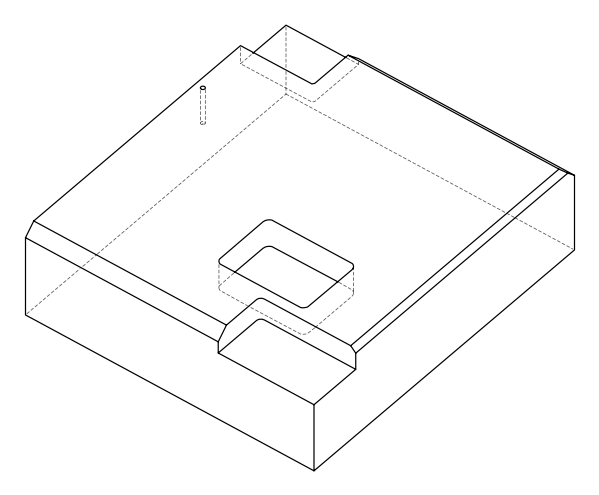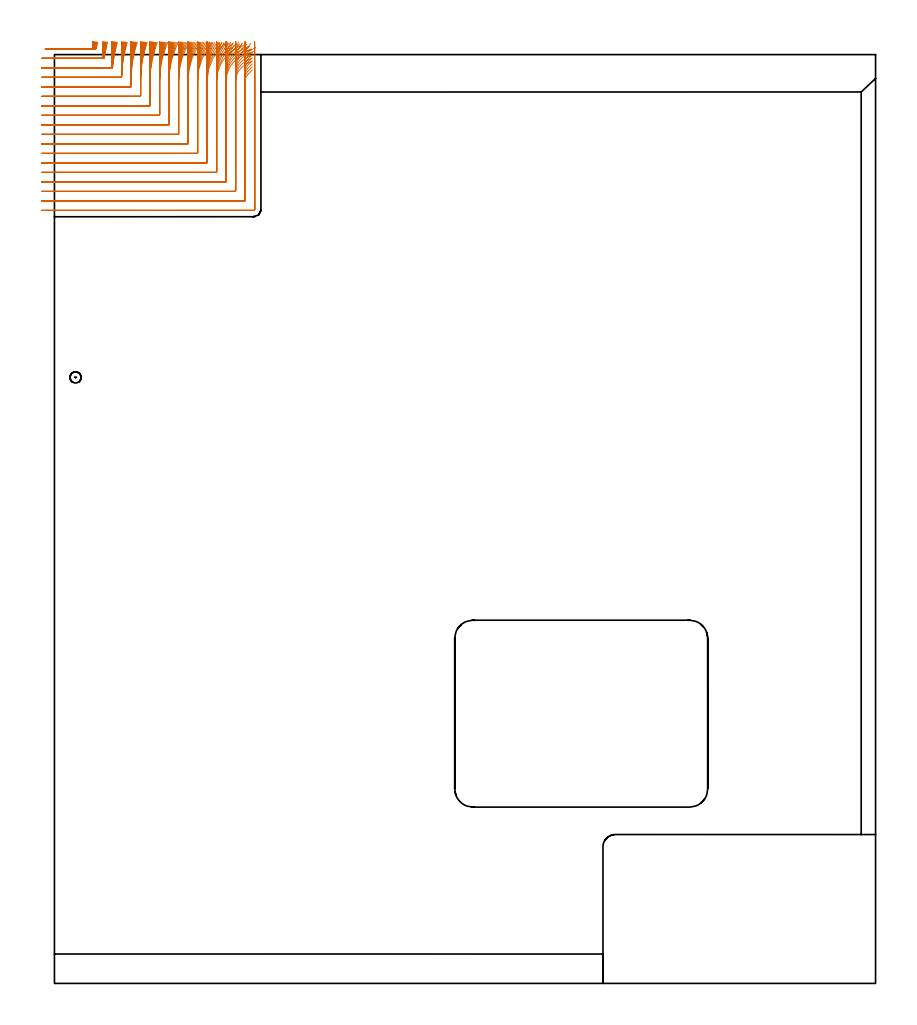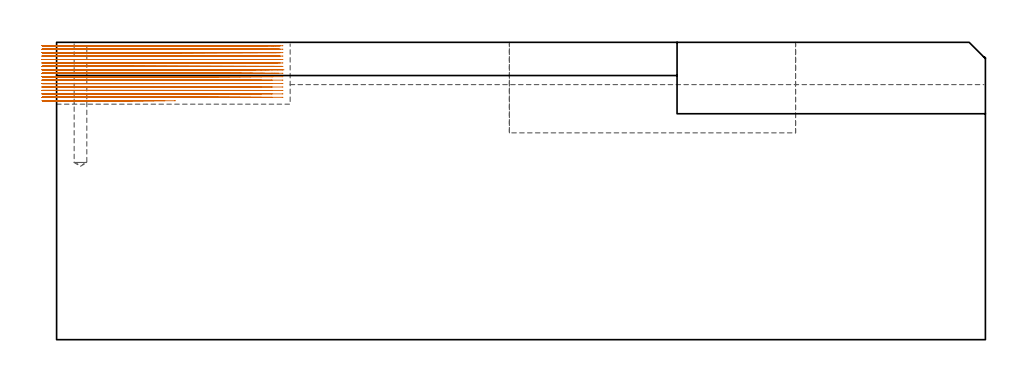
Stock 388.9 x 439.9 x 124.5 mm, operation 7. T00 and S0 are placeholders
(PLAN: 8 operations, 5 tool changes, 166 min)
(1 SPOT_DRILL | STEP1POCKET | NXT0321_9005460120000 | 0.03 min | 3 mm3)
(2 DRILL_BLIND_HOLE_INTO_CENTER | STEP1POCKET | UGT0301_448 | 0.22 min | 1103 mm3)
(3 AREA_MILL | FG_CHAMFER_SURFACE | UGT0205_001 | 10.69 min | 25772 mm3)
(4 AREA_MILL_1 | FG_CHAMFER_SURFACE_1 | UGT0205_001 | 16.46 min | 46791 mm3)
(5 AREA_MILL_2 | FG_CHAMFER_SURFACE_2 | UGT0205_001 | 8.71 min | 8282 mm3)
(6 MILL_CORNER_NOTCH_RECTANGULAR | CORNER_NOTCH_RECTANGULAR | NXT0201_013 | Follow Part, ap 2.5, ae 75% | 36.41 min | 271178 mm3)
(7 MILL_CORNER_NOTCH_RECTANGULAR_1 | CORNER_NOTCH_RECTANGULAR_1 | NXT0201_008 | Follow Part, ap 1.5, ae 75% | 75.01 min | 193271 mm3)
(8 MILL_RECTANGULAR_POCKET | POCKET_RECTANGULAR_STRAIGHT | NXT0201_012 | Follow Part, ap 4, ae 75% | 18.49 min | 399453 mm3)
(TOOL NXT0321_9005460120000 | NC Spot Drill, 142deg, 12mm, Carbide, Uncoated | D12 PA142 FL30 Z2)
(TOOL UGT0301_448 | Carbide Drill 5.3 mm | D5.3 PA118 FL52 Z2)
(TOOL UGT0205_001 | Chamfer Mill 20 x 3 x 45 deg. | D20 FL50 Z2)
(TOOL NXT0201_013 | ENDMILL 10mm | D10 FL30 Z4)
(TOOL NXT0201_008 | ENDMILL 6mm [2P460-0600-NA 1630] | D6 FL26 Z6)
(TOOL NXT0201_012 | ENDMILL 16mm [2P460-1600-NA 1630] | D16 FL38 Z6)
(OP 7 MILL_CORNER_NOTCH_RECTANGULAR_1, part 1 of 2)
G17 G21 G94 G90
T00 M6
G54
G17 G0 G90 X-4.308 Y442.6 S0 M3
G43 Z134.5 H1
Z123.061
G94 G1 X-1.308 F250.
X19.604 F500.
G3 X19.891 Y442.834 R0.3
G1 X19.905 Y442.9
X20.516 Y445.837 F250.
G0 Z134.5
X-6. Y438.1
Z123.061
G1 X-3.
X23.36 F500.
G3 X23.651 Y438.349 R0.3
G2 X24.507 Y442.9 R72.
G1 X25.157 Y445.829 F250.
G0 Z134.5
X-6. Y433.6
Z123.061
G1 X-3.
X27.326 F500.
G3 X27.619 Y433.866 R0.3
G2 X29.124 Y442.9 R67.5
G1 X29.817 Y445.819 F250.
G0 Z134.5
X-6. Y429.1
Z123.061
G1 X-3.
X31.539 F500.
G3 X31.834 Y429.385 R0.3
G2 X33.759 Y442.9 R63.
G1 X34.501 Y445.807 F250.
G0 Z134.5
X-6. Y424.6
Z123.061
G1 X-3.
X36.004 F500.
G3 X36.3 Y424.896 R0.3
G1 Y427.313
G2 X38.415 Y442.9 R58.5
G1 X39.214 Y445.792 F250.
G0 Z134.5
X-6. Y420.1
Z123.061
G1 X-3.
X40.504 F500.
G3 X40.8 Y420.396 R0.3
G1 Y427.313
G2 X43.098 Y442.9 R54.
G1 X43.964 Y445.772 F250.
G0 Z134.5
X-6. Y415.6
Z123.061
G1 X-3.
X45.004 F500.
G3 X45.3 Y415.896 R0.3
G1 Y427.313
G2 X47.818 Y442.9 R49.5
G1 X48.763 Y445.747 F250.
G0 Z134.5
X-6. Y411.1
Z123.061
G1 X-3.
X49.504 F500.
G3 X49.8 Y411.396 R0.3
G1 Y427.313
G2 X52.586 Y442.9 R45.
G1 X53.625 Y445.714 F250.
G0 Z134.5
X-6. Y406.6
Z123.061
G1 X-3.
X54.004 F500.
G3 X54.3 Y406.896 R0.3
G1 Y427.313
G2 X57.42 Y442.9 R40.5
G1 X58.574 Y445.669 F250.
G0 Z134.5
X-6. Y402.1
Z123.061
G1 X-3.
X58.504 F500.
G3 X58.8 Y402.396 R0.3
G1 Y427.313
G2 X62.349 Y442.9 R36.
G1 X63.648 Y445.604 F250.
G0 Z134.5
X-6. Y397.6
Z123.061
G1 X-3.
X63.003 F500.
G3 X63.3 Y397.897 R0.3
G1 Y427.313
G2 X67.427 Y442.9 R31.5
G1 X68.911 Y445.507 F250.
G0 Z134.5
X-6. Y393.1
Z123.061
G1 X-3.
X67.503 F500.
G3 X67.8 Y393.397 R0.3
G1 Y427.313
G2 X72.753 Y442.9 R27.
G1 X74.485 Y445.35 F250.
G0 Z134.5
X-6. Y388.6
Z123.061
G1 X-3.
X72.003 F500.
G3 X72.3 Y388.897 R0.3
G1 Y427.313
G2 X78.573 Y442.9 R22.5
G1 X80.652 Y445.064 F250.
G0 Z134.5
X-6. Y384.1
Z123.061
G1 X-3.
X76.503 F500.
G3 X76.8 Y384.397 R0.3
G1 Y427.313
G2 X85.797 Y442.9 R18.
G1 X88.395 Y444.4 F250.
G0 Z134.5
X-6. Y379.6
Z123.061
G1 X-3.
X81.003 F500.
G3 X81.3 Y379.897 R0.3
G1 Y427.313
G2 X90.785 Y440.202 R13.5
G1 X93.649 Y441.095 F250.
G0 Z134.5
X-6. Y375.1
Z123.061
G1 X-3.
X85.503 F500.
G3 X85.8 Y375.397 R0.3
G1 Y427.313
G2 X90.8 Y435.375 R9.
G1 X93.487 Y436.709 F250.
G0 Z134.5
X-6. Y370.6
Z123.061
G1 X-3.
X90.003 F500.
G3 X90.3 Y370.897 R0.3
G1 Y427.313
G2 X91.572 Y430.449 R4.5
G1 X93.663 Y432.601 F250.
G0 Z134.5
X-6. Y366.1
Z123.061
G1 X-3.
X94.503 F500.
G3 X94.8 Y366.397 R0.3
G1 Y427.313
Y430.313 F250.
G0 Z134.5
X-4.308 Y442.6
Z121.622
G1 X-1.308
X19.318 F500.
G3 X19.607 Y442.84 R0.3
G1 X19.618 Y442.9
X20.172 Y445.848 F250.
G0 Z134.5
X-6. Y438.1
Z121.622
G1 X-3.
X23.15 F500.
G3 X23.442 Y438.355 R0.3
G2 X24.202 Y442.9 R72.
G1 X24.791 Y445.842 F250.
G0 Z134.5
X-6. Y433.6
Z121.622
G1 X-3.
X27.2 F500.
G3 X27.494 Y433.872 R0.3
G2 X28.797 Y442.9 R67.5
G1 X29.426 Y445.833 F250.
G0 Z134.5
X-6. Y429.1
Z121.622
G1 X-3.
X31.508 F500.
G3 X31.803 Y429.392 R0.3
G2 X33.407 Y442.9 R63.
G1 X34.08 Y445.823 F250.
G0 Z134.5
X-6. Y424.6
Z121.622
G1 X-3.
X36.004 F500.
G3 X36.3 Y424.896 R0.3
G1 Y428.761
G2 X38.034 Y442.9 R58.5
G1 X38.759 Y445.811 F250.
G0 Z134.5
X-6. Y420.1
Z121.622
G1 X-3.
X40.504 F500.
G3 X40.8 Y420.396 R0.3
G1 Y428.761
G2 X42.684 Y442.9 R54.
G1 X43.469 Y445.795 F250.
G0 Z134.5
X-6. Y415.6
Z121.622
G1 X-3.
X45.004 F500.
G3 X45.3 Y415.896 R0.3
G1 Y428.761
G2 X47.362 Y442.9 R49.5
G1 X48.219 Y445.775 F250.
G0 Z134.5
X-6. Y411.1
Z121.622
G1 X-3.
X49.504 F500.
G3 X49.8 Y411.396 R0.3
G1 Y428.761
G2 X52.079 Y442.9 R45.
G1 X53.022 Y445.748 F250.
G0 Z134.5
X-6. Y406.6
Z121.622
G1 X-3.
X54.004 F500.
G3 X54.3 Y406.896 R0.3
G1 Y428.761
G2 X56.848 Y442.9 R40.5
G1 X57.896 Y445.711 F250.
G0 Z134.5
X-6. Y402.1
Z121.622
G1 X-3.
X58.504 F500.
G3 X58.8 Y402.396 R0.3
G1 Y428.761
G2 X61.693 Y442.9 R36.
G1 X62.871 Y445.659 F250.
G0 Z134.5
X-6. Y397.6
Z121.622
G1 X-3.
X63.004 F500.
G3 X63.3 Y397.896 R0.3
G1 Y428.761
G2 X66.652 Y442.9 R31.5
G1 X67.998 Y445.581 F250.
G0 Z134.5
X-6. Y393.1
Z121.622
G1 X-3.
X67.503 F500.
G3 X67.8 Y393.397 R0.3
G1 Y428.761
G2 X71.798 Y442.9 R27.
G1 X73.369 Y445.456 F250.
G0 Z134.5
X-6. Y388.6
Z121.622
G1 X-3.
X72.003 F500.
G3 X72.3 Y388.897 R0.3
G1 Y428.761
G2 X77.298 Y442.9 R22.5
G1 X79.183 Y445.234 F250.
G0 Z134.5
X-6. Y384.1
Z121.622
G1 X-3.
X76.503 F500.
G3 X76.8 Y384.397 R0.3
G1 Y428.761
G2 X83.661 Y442.9 R18.
G1 X86.017 Y444.757 F250.
G0 Z134.5
X-6. Y379.6
Z121.622
G1 X-3.
X81.003 F500.
G3 X81.3 Y379.897 R0.3
G1 Y428.761
G2 X90.337 Y441.502 R13.5
G1 X93.168 Y442.494 F250.
G0 Z134.5
X-6. Y375.1
Z121.622
G1 X-3.
X85.503 F500.
G3 X85.8 Y375.397 R0.3
G1 Y428.761
G2 X90.8 Y436.823 R9.
G1 X93.487 Y438.156 F250.
G0 Z134.5
X-6. Y370.6
Z121.622
G1 X-3.
X90.003 F500.
G3 X90.3 Y370.897 R0.3
G1 Y428.761
G2 X91.57 Y431.894 R4.5
G1 X93.658 Y434.047 F250.
G0 Z134.5
X-6. Y366.1
Z121.622
G1 X-3.
X94.503 F500.
G3 X94.8 Y366.397 R0.3
G1 Y428.761
Y431.761 F250.
G0 Z134.5
X-4.308 Y442.6
Z120.183
G1 X-1.308
X19.062 F500.
G3 X19.352 Y442.845 R0.3
G1 X19.361 Y442.9
X19.859 Y445.858 F250.
G0 Z134.5
X-6. Y438.1
Z120.183
G1 X-3.
X22.971 F500.
G3 X23.264 Y438.361 R0.3
G2 X23.929 Y442.9 R72.
G1 X24.458 Y445.853 F250.
G0 Z134.5
X-6. Y433.6
Z120.183
G1 X-3.
X27.106 F500.
G3 X27.4 Y433.879 R0.3
G2 X28.505 Y442.9 R67.5
G1 X29.07 Y445.846 F250.
G0 Z134.5
X-6. Y429.1
Z120.183
G1 X-3.
X31.505 F500.
G3 X31.8 Y429.395 R0.3
G1 Y430.201
G2 X33.093 Y442.9 R63.
G1 X33.698 Y445.838 F250.
G0 Z134.5
X-6. Y424.6
Z120.183
G1 X-3.
X36.004 F500.
G3 X36.3 Y424.896 R0.3
G1 Y430.201
G2 X37.695 Y442.9 R58.5
G1 X38.346 Y445.828 F250.
G0 Z134.5
X-6. Y420.1
Z120.183
G1 X-3.
X40.504 F500.
G3 X40.8 Y420.396 R0.3
G1 Y430.201
G2 X42.314 Y442.9 R54.
G1 X43.02 Y445.816 F250.
G0 Z134.5
X-6. Y415.6
Z120.183
G1 X-3.
X45.004 F500.
G3 X45.3 Y415.896 R0.3
G1 Y430.201
G2 X46.957 Y442.9 R49.5
G1 X47.726 Y445.8 F250.
G0 Z134.5
X-6. Y411.1
Z120.183
G1 X-3.
X49.504 F500.
G3 X49.8 Y411.396 R0.3
G1 Y430.201
G2 X51.629 Y442.9 R45.
G1 X52.476 Y445.778 F250.
G0 Z134.5
X-6. Y406.6
Z120.183
G1 X-3.
X54.004 F500.
G3 X54.3 Y406.896 R0.3
G1 Y430.201
G2 X56.342 Y442.9 R40.5
G1 X57.283 Y445.749 F250.
G0 Z134.5
X-6. Y402.1
Z120.183
G1 X-3.
X58.504 F500.
G3 X58.8 Y402.396 R0.3
G1 Y430.201
G2 X61.114 Y442.9 R36.
G1 X62.172 Y445.707 F250.
G0 Z134.5
X-6. Y397.6
Z120.183
G1 X-3.
X63.003 F500.
G3 X63.3 Y397.897 R0.3
G1 Y430.201
G2 X65.973 Y442.9 R31.5
G1 X67.183 Y445.645 F250.
G0 Z134.5
X-6. Y393.1
Z120.183
G1 X-3.
X67.503 F500.
G3 X67.8 Y393.397 R0.3
G1 Y430.201
G2 X70.973 Y442.9 R27.
G1 X72.384 Y445.547 F250.
G0 Z134.5
X-6. Y388.6
Z120.183
G1 X-3.
X72.003 F500.
G3 X72.3 Y388.897 R0.3
G1 Y430.201
G2 X76.226 Y442.9 R22.5
G1 X77.919 Y445.377 F250.
G0 Z134.5
X-6. Y384.1
Z120.183
G1 X-3.
X76.503 F500.
G3 X76.8 Y384.397 R0.3
G1 Y430.201
G2 X82.043 Y442.9 R18.
G1 X84.16 Y445.026 F250.
G0 Z134.5
X-6. Y379.6
Z120.183
G1 X-3.
X81.003 F500.
G3 X81.3 Y379.897 R0.3
G1 Y430.201
G2 X89.269 Y442.516 R13.5
G1 X92.005 Y443.745 F250.
G0 Z134.5
X-6. Y375.1
Z120.183
G1 X-3.
X85.503 F500.
G3 X85.8 Y375.397 R0.3
G1 Y430.201
G2 X90.8 Y438.263 R9.
G1 X93.487 Y439.597 F250.
G0 Z134.5
X-6. Y370.6
Z120.183
G1 X-3.
X90.003 F500.
G3 X90.3 Y370.897 R0.3
G1 Y430.201
G2 X91.569 Y433.334 R4.5
G1 X93.658 Y435.487 F250.
G0 Z134.5
X-6. Y366.1
Z120.183
G1 X-3.
X94.503 F500.
G3 X94.8 Y366.397 R0.3
G1 Y430.201
Y433.201 F250.
G0 Z134.5
X-4.308 Y442.6
Z118.744
G1 X-1.308
X18.836 F500.
G3 X19.126 Y442.851 R0.3
G1 X19.134 Y442.9
X19.575 Y445.867 F250.
G0 Z134.5
X-6. Y438.1
Z118.744
G1 X-3.
X22.822 F500.
G3 X23.115 Y438.367 R0.3
G2 X23.686 Y442.9 R72.
G1 X24.156 Y445.863 F250.
G0 Z134.5
X-6. Y433.6
Z118.744
G1 X-3.
X27.043 F500.
G3 X27.337 Y433.885 R0.3
G2 X28.246 Y442.9 R67.5
G1 X28.747 Y445.858 F250.
G0 Z134.5
X-6. Y429.1
Z118.744
G1 X-3.
X31.505 F500.
G3 X31.8 Y429.395 R0.3
G1 Y431.637
G2 X32.815 Y442.9 R63.
G1 X33.351 Y445.852 F250.
G0 Z134.5
X-6. Y424.6
Z118.744
G1 X-3.
X36.004 F500.
G3 X36.3 Y424.896 R0.3
G1 Y431.637
G2 X37.395 Y442.9 R58.5
G1 X37.972 Y445.844 F250.
G0 Z134.5
X-6. Y420.1
Z118.744
G1 X-3.
X40.504 F500.
G3 X40.8 Y420.396 R0.3
G1 Y431.637
G2 X41.988 Y442.9 R54.
G1 X42.613 Y445.834 F250.
G0 Z134.5
X-6. Y415.6
Z118.744
G1 X-3.
X45.004 F500.
G3 X45.3 Y415.896 R0.3
G1 Y431.637
G2 X46.598 Y442.9 R49.5
G1 X47.281 Y445.821 F250.
G0 Z134.5
X-6. Y411.1
Z118.744
G1 X-3.
X49.504 F500.
G3 X49.8 Y411.396 R0.3
G1 Y431.637
G2 X51.232 Y442.9 R45.
G1 X51.983 Y445.805 F250.
G0 Z134.5
X-6. Y406.6
Z118.744
G1 X-3.
X54.004 F500.
G3 X54.3 Y406.896 R0.3
G1 Y431.637
G2 X55.898 Y442.9 R40.5
G1 X56.732 Y445.782 F250.
G0 Z134.5
X-6. Y402.1
Z118.744
G1 X-3.
X58.504 F500.
G3 X58.8 Y402.396 R0.3
G1 Y431.637
G2 X60.607 Y442.9 R36.
G1 X61.546 Y445.749 F250.
G0 Z134.5
X-6. Y397.6
Z118.744
G1 X-3.
X63.003 F500.
G3 X63.3 Y397.897 R0.3
G1 Y431.637
G2 X65.383 Y442.9 R31.5
G1 X66.455 Y445.702 F250.
G0 Z134.5
X-6. Y393.1
Z118.744
G1 X-3.
X67.503 F500.
G3 X67.8 Y393.397 R0.3
G1 Y431.637
G2 X70.262 Y442.9 R27.
G1 X71.513 Y445.627 F250.
G0 Z134.5
X-6. Y388.6
Z118.744
G1 X-3.
X72.003 F500.
G3 X72.3 Y388.897 R0.3
G1 Y431.637
G2 X75.322 Y442.9 R22.5
G1 X76.824 Y445.497 F250.
G0 Z134.5
X-6. Y384.1
Z118.744
G1 X-3.
X76.503 F500.
G3 X76.8 Y384.397 R0.3
G1 Y431.637
G2 X80.76 Y442.9 R18.
G1 X82.637 Y445.24 F250.
G0 Z134.5
X-6. Y379.6
Z118.744
G1 X-3.
X81.003 F500.
G3 X81.3 Y379.897 R0.3
G1 Y431.637
G2 X87.358 Y442.9 R13.5
G1 X89.861 Y444.554 F250.
G0 Z134.5
X-6. Y375.1
Z118.744
G1 X-3.
X85.503 F500.
G3 X85.8 Y375.397 R0.3
G1 Y431.637
G2 X90.8 Y439.699 R9.
G1 X93.487 Y441.032 F250.
G0 Z134.5
X-6. Y370.6
Z118.744
G1 X-3.
X90.003 F500.
G3 X90.3 Y370.897 R0.3
G1 Y431.637
G2 X91.57 Y434.77 R4.5
G1 X93.659 Y436.923 F250.
G0 Z134.5
X-6. Y366.1
Z118.744
G1 X-3.
X94.503 F500.
G3 X94.8 Y366.397 R0.3
G1 Y431.637
Y434.637 F250.
G0 Z134.5
X-4.308 Y442.6
Z117.305
G1 X-1.308
X18.636 F500.
G3 X18.927 Y442.857 R0.3
G1 X18.933 Y442.9
X19.318 Y445.875 F250.
G0 Z134.5
X-6. Y438.1
Z117.305
G1 X-3.
X22.701 F500.
G3 X22.995 Y438.373 R0.3
G2 X23.473 Y442.9 R72.
G1 X23.882 Y445.872 F250.
G0 Z134.5
X-6. Y433.6
Z117.305
G1 X-3.
X27.01 F500.
G3 X27.305 Y433.892 R0.3
G2 X28.018 Y442.9 R67.5
G1 X28.455 Y445.868 F250.
G0 Z134.5
X-6. Y429.1
Z117.305
G1 X-3.
X31.505 F500.
G3 X31.8 Y429.395 R0.3
G1 Y433.079
G2 X32.57 Y442.9 R63.
G1 X33.038 Y445.863 F250.
G0 Z134.5
X-6. Y424.6
Z117.305
G1 X-3.
X36.005 F500.
G3 X36.3 Y424.896 R0.3
G1 Y433.079
G2 X37.13 Y442.9 R58.5
G1 X37.634 Y445.857 F250.
G0 Z134.5
X-6. Y420.1
Z117.305
G1 X-3.
X40.504 F500.
G3 X40.8 Y420.396 R0.3
G1 Y433.079
G2 X41.701 Y442.9 R54.
G1 X42.246 Y445.85 F250.
G0 Z134.5
X-6. Y415.6
Z117.305
G1 X-3.
X45.004 F500.
G3 X45.3 Y415.896 R0.3
G1 Y433.079
G2 X46.284 Y442.9 R49.5
G1 X46.879 Y445.84 F250.
G0 Z134.5
X-6. Y411.1
Z117.305
G1 X-3.
X49.504 F500.
G3 X49.8 Y411.396 R0.3
G1 Y433.079
G2 X50.885 Y442.9 R45.
G1 X51.539 Y445.828 F250.
G0 Z134.5
X-6. Y406.6
Z117.305
G1 X-3.
X54.004 F500.
G3 X54.3 Y406.896 R0.3
G1 Y433.079
G2 X55.509 Y442.9 R40.5
G1 X56.236 Y445.81 F250.
G0 Z134.5
X-6. Y402.1
Z117.305
G1 X-3.
X58.504 F500.
G3 X58.8 Y402.396 R0.3
G1 Y433.079
G2 X60.165 Y442.9 R36.
G1 X60.984 Y445.786 F250.
G0 Z134.5
X-6. Y397.6
Z117.305
G1 X-3.
X63.004 F500.
G3 X63.3 Y397.896 R0.3
G1 Y433.079
G2 X64.87 Y442.9 R31.5
G1 X65.805 Y445.75 F250.
G0 Z134.5
X-6. Y393.1
Z117.305
G1 X-3.
X67.503 F500.
G3 X67.8 Y393.397 R0.3
G1 Y433.079
G2 X69.649 Y442.9 R27.
G1 X70.741 Y445.695 F250.
G0 Z134.5
X-6. Y388.6
Z117.305
G1 X-3.
X72.003 F500.
G3 X72.3 Y388.897 R0.3
G1 Y433.079
G2 X74.556 Y442.9 R22.5
G1 X75.866 Y445.599 F250.
G0 Z134.5
X-6. Y384.1
Z117.305
G1 X-3.
X76.503 F500.
G3 X76.8 Y384.397 R0.3
G1 Y433.079
G2 X79.715 Y442.9 R18.
G1 X81.352 Y445.414 F250.
G0 Z134.5
X-6. Y379.6
Z117.305
G1 X-3.
X81.003 F500.
G3 X81.3 Y379.897 R0.3
G1 Y433.079
G2 X85.537 Y442.9 R13.5
G1 X87.719 Y444.958 F250.
G0 Z134.5
X-6. Y375.1
Z117.305
G1 X-3.
X85.503 F500.
G3 X85.8 Y375.397 R0.3
G1 Y433.079
G2 X90.58 Y441.028 R9.
G1 X93.229 Y442.435 F250.
G0 Z134.5
X-6. Y370.6
Z117.305
G1 X-3.
X90.003 F500.
G3 X90.3 Y370.897 R0.3
G1 Y433.079
G2 X91.573 Y436.215 R4.5
G1 X93.663 Y438.367 F250.
G0 Z134.5
X-6. Y366.1
Z117.305
G1 X-3.
X94.503 F500.
G3 X94.8 Y366.397 R0.3
G1 Y433.079
Y436.079 F250.
G0 Z134.5
X-4.308 Y442.6
Z115.867
G1 X-1.308
X18.465 F500.
G3 X18.757 Y442.862 R0.3
G1 X18.761 Y442.9
X19.09 Y445.882 F250.
G0 Z134.5
X-6. Y438.1
Z115.867
G1 X-3.
X22.61 F500.
G3 X22.904 Y438.379 R0.3
G2 X23.29 Y442.9 R72.
G1 X23.64 Y445.88 F250.
G0 Z134.5
X-6. Y433.6
Z115.867
G1 X-3.
X27.005 F500.
G3 X27.3 Y433.895 R0.3
G1 Y434.51
G2 X27.823 Y442.9 R67.5
G1 X28.196 Y445.877 F250.
G0 Z134.5
X-6. Y429.1
Z115.867
G1 X-3.
X31.505 F500.
G3 X31.8 Y429.395 R0.3
G1 Y434.51
G2 X32.361 Y442.9 R63.
G1 X32.761 Y445.873 F250.
G0 Z134.5
X-6. Y424.6
Z115.867
G1 X-3.
X36.004 F500.
G3 X36.3 Y424.896 R0.3
G1 Y434.51
G2 X36.905 Y442.9 R58.5
G1 X37.335 Y445.869 F250.
G0 Z134.5
X-6. Y420.1
Z115.867
G1 X-3.
X40.504 F500.
G3 X40.8 Y420.396 R0.3
G1 Y434.51
G2 X41.456 Y442.9 R54.
G1 X41.922 Y445.864 F250.
G0 Z134.5
X-6. Y415.6
Z115.867
G1 X-3.
X45.004 F500.
G3 X45.3 Y415.896 R0.3
G1 Y434.51
G2 X46.016 Y442.9 R49.5
G1 X46.525 Y445.857 F250.
G0 Z134.5
X-6. Y411.1
Z115.867
G1 X-3.
X49.504 F500.
G3 X49.8 Y411.396 R0.3
G1 Y434.51
G2 X50.589 Y442.9 R45.
G1 X51.148 Y445.847 F250.
G0 Z134.5
X-6. Y406.6
Z115.867
G1 X-3.
X54.004 F500.
G3 X54.3 Y406.896 R0.3
G1 Y434.51
G2 X55.179 Y442.9 R40.5
G1 X55.8 Y445.835 F250.
G0 Z134.5
X-6. Y402.1
Z115.867
G1 X-3.
X58.504 F500.
G3 X58.8 Y402.396 R0.3
G1 Y434.51
G2 X59.791 Y442.9 R36.
G1 X60.49 Y445.817 F250.
G0 Z134.5
X-6. Y397.6
Z115.867
G1 X-3.
X63.004 F500.
G3 X63.3 Y397.896 R0.3
G1 Y434.51
G2 X64.438 Y442.9 R31.5
G1 X65.237 Y445.792 F250.
G0 Z134.5
X-6. Y393.1
Z115.867
G1 X-3.
X67.503 F500.
G3 X67.8 Y393.397 R0.3
G1 Y434.51
G2 X69.137 Y442.9 R27.
G1 X70.069 Y445.752 F250.
G0 Z134.5
X-6. Y388.6
Z115.867
G1 X-3.
X72.003 F500.
G3 X72.3 Y388.897 R0.3
G1 Y434.51
G2 X73.923 Y442.9 R22.5
G1 X75.041 Y445.684 F250.
G0 Z134.5
X-6. Y384.1
Z115.867
G1 X-3.
X76.503 F500.
G3 X76.8 Y384.397 R0.3
G1 Y434.51
G2 X78.875 Y442.9 R18.
G1 X80.273 Y445.554 F250.
G0 Z134.5
X-6. Y379.6
Z115.867
G1 X-3.
X81.003 F500.
G3 X81.3 Y379.897 R0.3
G1 Y434.51
G2 X84.224 Y442.9 R13.5
G1 X86.088 Y445.25 F250.
G0 Z134.5
X-6. Y375.1
Z115.867
G1 X-3.
X85.503 F500.
G3 X85.8 Y375.397 R0.3
G1 Y434.51
G2 X89.909 Y442.065 R9.
G1 X92.427 Y443.696 F250.
G0 Z134.5
X-6. Y370.6
Z115.867
G1 X-3.
X90.003 F500.
G3 X90.3 Y370.897 R0.3
G1 Y434.51
G2 X91.575 Y437.648 R4.5
G1 X93.667 Y439.798 F250.
G0 Z134.5
X-6. Y366.1
Z115.867
G1 X-3.
X94.503 F500.
G3 X94.8 Y366.397 R0.3
G1 Y434.51
Y437.51 F250.
G0 Z134.5
X-4.308 Y442.6
Z114.428
G1 X-1.308
X18.31 F500.
G3 X18.603 Y442.868 R0.3
G1 X18.606 Y442.9
X18.874 Y445.888 F250.
G0 Z134.5
X-6. Y438.1
Z114.428
G1 X-3.
X22.543 F500.
G3 X22.837 Y438.385 R0.3
G2 X23.125 Y442.9 R72.
G1 X23.41 Y445.886 F250.
G0 Z134.5
X-6. Y433.6
Z114.428
G1 X-3.
X27.005 F500.
G3 X27.3 Y433.895 R0.3
G1 Y436.068
G2 X27.647 Y442.9 R67.5
G1 X27.95 Y445.885 F250.
G0 Z134.5
X-6. Y429.1
Z114.428
G1 X-3.
X31.505 F500.
G3 X31.8 Y429.395 R0.3
G1 Y436.068
G2 X32.172 Y442.9 R63.
G1 X32.497 Y445.882 F250.
G0 Z134.5
X-6. Y424.6
Z114.428
G1 X-3.
X36.005 F500.
G3 X36.3 Y424.896 R0.3
G1 Y436.068
G2 X36.7 Y442.9 R58.5
G1 X37.051 Y445.879 F250.
G0 Z134.5
X-6. Y420.1
Z114.428
G1 X-3.
X40.504 F500.
G3 X40.8 Y420.396 R0.3
G1 Y436.068
G2 X41.234 Y442.9 R54.
G1 X41.614 Y445.876 F250.
G0 Z134.5
X-6. Y415.6
Z114.428
G1 X-3.
X45.004 F500.
G3 X45.3 Y415.896 R0.3
G1 Y436.068
G2 X45.774 Y442.9 R49.5
G1 X46.188 Y445.871 F250.
G0 Z134.5
X-6. Y411.1
Z114.428
G1 X-3.
X49.504 F500.
G3 X49.8 Y411.396 R0.3
G1 Y436.068
G2 X50.322 Y442.9 R45.
G1 X50.777 Y445.865 F250.
G0 Z134.5
X-6. Y406.6
Z114.428
G1 X-3.
X54.004 F500.
G3 X54.3 Y406.896 R0.3
G1 Y436.068
G2 X54.88 Y442.9 R40.5
G1 X55.387 Y445.857 F250.
G0 Z134.5
X-6. Y402.1
Z114.428
G1 X-3.
X58.504 F500.
G3 X58.8 Y402.396 R0.3
G1 Y436.068
G2 X59.454 Y442.9 R36.
G1 X60.024 Y445.845 F250.
G0 Z134.5
X-6. Y397.6
Z114.428
G1 X-3.
X63.004 F500.
G3 X63.3 Y397.896 R0.3
G1 Y436.068
G2 X64.05 Y442.9 R31.5
G1 X64.701 Y445.829 F250.
G0 Z134.5
X-6. Y393.1
Z114.428
G1 X-3.
X67.503 F500.
G3 X67.8 Y393.397 R0.3
G1 Y436.068
G2 X68.679 Y442.9 R27.
G1 X69.438 Y445.802 F250.
G0 Z134.5
X-6. Y388.6
Z114.428
G1 X-3.
X72.003 F500.
G3 X72.3 Y388.897 R0.3
G1 Y436.068
G2 X73.362 Y442.9 R22.5
G1 X74.273 Y445.758 F250.
G0 Z134.5
X-6. Y384.1
Z114.428
G1 X-3.
X76.503 F500.
G3 X76.8 Y384.397 R0.3
G1 Y436.068
G2 X78.147 Y442.9 R18.
G1 X79.286 Y445.675 F250.
G0 Z134.5
X-6. Y379.6
Z114.428
G1 X-3.
X81.003 F500.
G3 X81.3 Y379.897 R0.3
G1 Y436.068
G2 X83.157 Y442.9 R13.5
G1 X84.675 Y445.487 F250.
G0 Z134.5
X-6. Y375.1
Z114.428
G1 X-3.
X85.503 F500.
G3 X85.8 Y375.397 R0.3
G1 Y436.068
G2 X88.937 Y442.896 R9.
G1 X91.213 Y444.85 F250.
G0 Z134.5
X-6. Y370.6
Z114.428
G1 X-3.
X90.003 F500.
G3 X90.3 Y370.897 R0.3
G1 Y436.068
G2 X91.973 Y439.568 R4.5
G1 X94.306 Y441.453 F250.
G0 Z134.5
X-6. Y366.1
Z114.428
G1 X-3.
X94.503 F500.
G3 X94.8 Y366.397 R0.3
G1 Y436.068
Y439.068 F250.
G0 Z134.5
X-4.308 Y442.6
Z112.989
G1 X-1.308
X18.174 F500.
G3 X18.469 Y442.9 R0.301
G1 X18.669 Y445.893 F250.
G0 Z134.5
X-6. Y438.1
Z112.989
G1 X-3.
X22.507 F500.
G3 X22.802 Y438.393 R0.3
G2 X22.98 Y442.9 R72.
G1 X23.192 Y445.893 F250.
G0 Z134.5
X-6. Y433.6
Z112.989
G1 X-3.
X27.005 F500.
G3 X27.3 Y433.895 R0.3
G1 Y437.812
G2 X27.492 Y442.9 R67.5
G1 X27.718 Y445.891 F250.
G0 Z134.5
X-6. Y429.1
Z112.989
G1 X-3.
X31.505 F500.
G3 X31.8 Y429.395 R0.3
G1 Y437.812
G2 X32.006 Y442.9 R63.
G1 X32.248 Y445.89 F250.
G0 Z134.5
X-6. Y424.6
Z112.989
G1 X-3.
X36.004 F500.
G3 X36.3 Y424.896 R0.3
G1 Y437.812
G2 X36.522 Y442.9 R58.5
G1 X36.783 Y445.889 F250.
G0 Z134.5
X-6. Y420.1
Z112.989
G1 X-3.
X40.504 F500.
G3 X40.8 Y420.396 R0.3
G1 Y437.812
G2 X41.04 Y442.9 R54.
G1 X41.323 Y445.887 F250.
G0 Z134.5
X-6. Y415.6
Z112.989
G1 X-3.
X45.004 F500.
G3 X45.3 Y415.896 R0.3
G1 Y437.812
G2 X45.562 Y442.9 R49.5
G1 X45.871 Y445.884 F250.
G0 Z134.5
X-6. Y411.1
Z112.989
G1 X-3.
X49.504 F500.
G3 X49.8 Y411.396 R0.3
G1 Y437.812
G2 X50.089 Y442.9 R45.
G1 X50.428 Y445.881 F250.
G0 Z134.5
X-6. Y406.6
Z112.989
G1 X-3.
X54.004 F500.
G3 X54.3 Y406.896 R0.3
G1 Y437.812
G2 X54.621 Y442.9 R40.5
G1 X54.998 Y445.876 F250.
G0 Z134.5
X-6. Y402.1
Z112.989
G1 X-3.
X58.504 F500.
G3 X58.8 Y402.396 R0.3
G1 Y437.812
G2 X59.161 Y442.9 R36.
G1 X59.585 Y445.87 F250.
G0 Z134.5
X-6. Y397.6
Z112.989
G1 X-3.
X63.004 F500.
G3 X63.3 Y397.897 R0.3
G1 Y437.812
G2 X63.714 Y442.9 R31.5
G1 X64.198 Y445.861 F250.
G0 Z134.5
X-6. Y393.1
Z112.989
G1 X-3.
X67.503 F500.
G3 X67.8 Y393.397 R0.3
G1 Y437.812
G2 X68.284 Y442.9 R27.
G1 X68.849 Y445.846 F250.
G0 Z134.5
X-6. Y388.6
Z112.989
G1 X-3.
X72.003 F500.
G3 X72.3 Y388.897 R0.3
G1 Y437.812
G2 X72.883 Y442.9 R22.5
G1 X73.561 Y445.822 F250.
G0 Z134.5
X-6. Y384.1
Z112.989
G1 X-3.
X76.503 F500.
G3 X76.8 Y384.397 R0.3
G1 Y437.812
G2 X77.534 Y442.9 R18.
G1 X78.382 Y445.778 F250.
G0 Z134.5
X-6. Y379.6
Z112.989
G1 X-3.
X81.003 F500.
G3 X81.3 Y379.897 R0.3
G1 Y437.812
G2 X82.296 Y442.9 R13.5
G1 X83.426 Y445.679 F250.
G0 Z134.5
X-6. Y375.1
Z112.989
G1 X-3.
X85.503 F500.
G3 X85.8 Y375.397 R0.3
G1 Y437.812
G2 X87.377 Y442.9 R9.
G1 X89.073 Y445.375 F250.
G0 Z134.5
X-6. Y370.6
Z112.989
G1 X-3.
X90.003 F500.
G3 X90.3 Y370.897 R0.3
G1 Y437.812
G2 X92.604 Y441.739 R4.5
G1 X95.223 Y443.203 F250.
G0 Z134.5
X-6. Y366.1
Z112.989
G1 X-3.
X94.503 F500.
G3 X94.8 Y366.397 R0.3
G1 Y437.812
Y440.812 F250.
G0 Z134.5
X-4.308 Y442.6
Z111.55
G1 X-1.308
X18.053 F500.
G3 X18.348 Y442.9 R0.3
G1 X18.454 Y445.898 F250.
G0 Z134.5
X-6. Y438.1
Z111.55
G1 X-3.
X22.505 F500.
G3 X22.8 Y438.395 R0.3
G1 Y440.193
G2 X22.851 Y442.9 R72.
G1 X22.964 Y445.898 F250.
G0 Z134.5
X-6. Y433.6
Z111.55
G1 X-3.
X27.005 F500.
G3 X27.3 Y433.895 R0.3
G1 Y440.193
G2 X27.354 Y442.9 R67.5
G1 X27.475 Y445.898 F250.
G0 Z134.5
X-6. Y429.1
Z111.55
G1 X-3.
X31.505 F500.
G3 X31.8 Y429.395 R0.3
G1 Y440.193
G2 X31.858 Y442.9 R63.
G1 X31.987 Y445.897 F250.
G0 Z134.5
X-6. Y424.6
Z111.55
G1 X-3.
X36.005 F500.
G3 X36.3 Y424.895 R0.3
G1 Y440.193
G2 X36.363 Y442.9 R58.5
G1 X36.501 Y445.897 F250.
G0 Z134.5
X-6. Y420.1
Z111.55
G1 X-3.
X40.504 F500.
G3 X40.8 Y420.396 R0.3
G1 Y440.193
G2 X40.868 Y442.9 R54.
G1 X41.018 Y445.896 F250.
G0 Z134.5
X-6. Y415.6
Z111.55
G1 X-3.
X45.004 F500.
G3 X45.3 Y415.896 R0.3
G1 Y440.193
G2 X45.374 Y442.9 R49.5
G1 X45.538 Y445.896 F250.
G0 Z134.5
X-6. Y411.1
Z111.55
G1 X-3.
X49.504 F500.
G3 X49.8 Y411.396 R0.3
G1 Y440.193
G2 X49.881 Y442.9 R45.
G1 X50.062 Y445.895 F250.
G0 Z134.5
X-6. Y406.6
Z111.55
G1 X-3.
X54.004 F500.
G3 X54.3 Y406.896 R0.3
G1 Y440.193
G2 X54.391 Y442.9 R40.5
G1 X54.591 Y445.893 F250.
G0 Z134.5
X-6. Y402.1
Z111.55
G1 X-3.
X58.504 F500.
G3 X58.8 Y402.396 R0.3
G1 Y440.193
G2 X58.902 Y442.9 R36.
G1 X59.127 Y445.892 F250.
G0 Z134.5
X-6. Y397.6
Z111.55
G1 X-3.
X63.004 F500.
G3 X63.3 Y397.896 R0.3
G1 Y440.193
G2 X63.417 Y442.9 R31.5
G1 X63.674 Y445.889 F250.
G0 Z134.5
X-6. Y393.1
Z111.55
G1 X-3.
X67.503 F500.
G3 X67.8 Y393.397 R0.3
G1 Y440.193
G2 X67.936 Y442.9 R27.
G1 X68.237 Y445.885 F250.
G0 Z134.5
X-6. Y388.6
Z111.55
G1 X-3.
X72.003 F500.
G3 X72.3 Y388.897 R0.3
G1 Y440.193
G2 X72.463 Y442.9 R22.5
G1 X72.824 Y445.878 F250.
G0 Z134.5
X-6. Y384.1
Z111.55
G1 X-3.
X76.503 F500.
G3 X76.8 Y384.397 R0.3
G1 Y440.193
G2 X77.005 Y442.9 R18.
G1 X77.456 Y445.866 F250.
G0 Z134.5
X-6. Y379.6
Z111.55
G1 X-3.
X81.003 F500.
G3 X81.3 Y379.897 R0.3
G1 Y440.193
G2 X81.574 Y442.9 R13.5
G1 X82.176 Y445.839 F250.
G0 Z134.5
X-6. Y375.1
Z111.55
G1 X-3.
X85.503 F500.
G3 X85.8 Y375.397 R0.3
G1 Y440.193
G2 X86.217 Y442.9 R9.
G1 X87.119 Y445.761 F250.
G0 Z134.5
X-6. Y370.6
Z111.55
G1 X-3.
X90.003 F500.
G3 X90.3 Y370.897 R0.3
G1 Y440.193
G2 X91.205 Y442.9 R4.5
G1 X93.01 Y445.297 F250.
G0 Z134.5
X-6. Y366.1
Z111.55
G1 X-3.
X94.503 F500.
G3 X94.8 Y366.397 R0.3
G1 Y440.193
Y443.193 F250.
G0 Z134.5
X-4.308 Y442.6
Z110.111
G1 X-1.308
X18.007 F500.
G3 X18.301 Y442.9 R0.3
G1 X18.32 Y445.9 F250.
G0 Z134.5
X-6. Y438.1
Z110.111
G1 X-3.
X22.505 F500.
G3 X22.8 Y438.395 R0.3
G1 Y442.432
G2 X22.802 Y442.9 R72.
G1 X22.821 Y445.9 F250.
G0 Z134.5
X-6. Y433.6
Z110.111
G1 X-3.
X27.005 F500.
G3 X27.3 Y433.895 R0.3
G1 Y442.432
G2 X27.302 Y442.9 R67.5
G1 X27.322 Y445.9 F250.
G0 Z134.5
X-6. Y429.1
Z110.111
G1 X-3.
X31.505 F500.
G3 X31.8 Y429.395 R0.3
G1 Y442.432
G2 X31.802 Y442.9 R63.
G1 X31.824 Y445.9 F250.
G0 Z134.5
X-6. Y424.6
Z110.111
G1 X-3.
X36.004 F500.
G3 X36.3 Y424.896 R0.3
G1 Y442.432
G2 X36.302 Y442.9 R58.5
G1 X36.326 Y445.9 F250.
G0 Z134.5
X-6. Y420.1
Z110.111
G1 X-3.
X40.504 F500.
G3 X40.8 Y420.396 R0.3
G1 Y442.432
G2 X40.802 Y442.9 R54.
G1 X40.828 Y445.9 F250.
G0 Z134.5
X-6. Y415.6
Z110.111
G1 X-3.
X45.004 F500.
G3 X45.3 Y415.896 R0.3
G1 Y442.432
G2 X45.302 Y442.9 R49.5
G1 X45.331 Y445.9 F250.
G0 Z134.5
X-6. Y411.1
Z110.111
G1 X-3.
X49.504 F500.
G3 X49.8 Y411.396 R0.3
G1 Y442.432
G2 X49.802 Y442.9 R45.
G1 X49.834 Y445.9 F250.
G0 Z134.5
X-6. Y406.6
Z110.111
G1 X-3.
X54.004 F500.
G3 X54.3 Y406.896 R0.3
G1 Y442.432
G2 X54.303 Y442.9 R40.5
G1 X54.337 Y445.9 F250.
G0 Z134.5
X-6. Y402.1
Z110.111
G1 X-3.
X58.504 F500.
G3 X58.8 Y402.396 R0.3
G1 Y442.432
G2 X58.803 Y442.9 R36.
G1 X58.842 Y445.9 F250.
G0 Z134.5
X-6. Y397.6
Z110.111
G1 X-3.
X63.004 F500.
G3 X63.3 Y397.897 R0.3
G1 Y442.432
G2 X63.303 Y442.9 R31.5
G1 X63.348 Y445.9 F250.
G0 Z134.5
X-6. Y393.1
Z110.111
G1 X-3.
X67.503 F500.
G3 X67.8 Y393.397 R0.3
G1 Y442.432
G2 X67.804 Y442.9 R27.
G1 X67.856 Y445.9 F250.
G0 Z134.5
X-6. Y388.6
Z110.111
G1 X-3.
X72.003 F500.
G3 X72.3 Y388.897 R0.3
G1 Y442.432
G2 X72.305 Y442.9 R22.5
G1 X72.367 Y445.899 F250.
G0 Z134.5
X-6. Y384.1
Z110.111
G1 X-3.
X76.503 F500.
G3 X76.8 Y384.397 R0.3
G1 Y442.432
G2 X76.806 Y442.9 R18.
G1 X76.884 Y445.899 F250.
G0 Z134.5
X-6. Y379.6
Z110.111
G1 X-3.
X81.003 F500.
G3 X81.3 Y379.897 R0.3
G1 Y442.432
G2 X81.308 Y442.9 R13.5
G1 X81.412 Y445.898 F250.
G0 Z134.5
X-6. Y375.1
Z110.111
G1 X-3.
X85.503 F500.
G3 X85.8 Y375.397 R0.3
G1 Y442.432
G2 X85.812 Y442.9 R9.
G1 X85.968 Y445.896 F250.
G0 Z134.5
X-6. Y370.6
Z110.111
G1 X-3.
X90.003 F500.
G3 X90.3 Y370.897 R0.3
G1 Y442.432
G2 X90.324 Y442.9 R4.5
G1 X90.636 Y445.884 F250.
G0 Z134.5
X-6. Y366.1
Z110.111
G1 X-3.
X94.503 F500.
G3 X94.8 Y366.397 R0.3
G1 Y442.432
Y445.432 F250.
G0 Z134.5
X-4.308 Y442.6
Z108.672
G1 X-1.308
X18.005 F500.
G3 X18.3 Y442.9 R0.3
G1 Y445.9 F250.
G0 Z134.5
X-6. Y438.1
Z108.672
G1 X-3.
X22.505 F500.
G3 X22.8 Y438.395 R0.3
G1 Y442.9
Y445.9 F250.
G0 Z134.5
X-6. Y433.6
Z108.672
G1 X-3.
X27.005 F500.
G3 X27.3 Y433.895 R0.3
G1 Y442.9
Y445.9 F250.
G0 Z134.5
X-6. Y429.1
Z108.672
G1 X-3.
X31.505 F500.
G3 X31.8 Y429.395 R0.3
G1 Y442.9
Y445.9 F250.
G0 Z134.5
X-6. Y424.6
Z108.672
G1 X-3.
X36.004 F500.
G3 X36.3 Y424.896 R0.3
G1 Y442.9
Y445.9 F250.
G0 Z134.5
X-6. Y420.1
Z108.672
G1 X-3.
X40.504 F500.
G3 X40.8 Y420.396 R0.3
G1 Y442.9
Y445.9 F250.
G0 Z134.5
X-6. Y415.6
Z108.672
G1 X-3.
X45.004 F500.
G3 X45.3 Y415.896 R0.3
G1 Y442.9
Y445.9 F250.
G0 Z134.5
X-6. Y411.1
Z108.672
G1 X-3.
X49.504 F500.
G3 X49.8 Y411.396 R0.3
G1 Y442.9
Y445.9 F250.
G0 Z134.5
X-6. Y406.6
Z108.672
G1 X-3.
X54.004 F500.
G3 X54.3 Y406.896 R0.3
G1 Y442.9
Y445.9 F250.
G0 Z134.5
X-6. Y402.1
Z108.672
G1 X-3.
X58.504 F500.
G3 X58.8 Y402.396 R0.3
G1 Y442.9
Y445.9 F250.
G0 Z134.5
X-6. Y397.6
Z108.672
G1 X-3.
X63.003 F500.
G3 X63.3 Y397.896 R0.3
G1 Y442.9
Y445.9 F250.
G0 Z134.5
X-6. Y393.1
Z108.672
G1 X-3.
X67.503 F500.
G3 X67.8 Y393.397 R0.3
G1 Y442.9
Y445.9 F250.
G0 Z134.5
X-6. Y388.6
Z108.672
G1 X-3.
X72.003 F500.
G3 X72.3 Y388.897 R0.3
G1 Y442.9
Y445.9 F250.
G0 Z134.5
X-6. Y384.1
Z108.672
G1 X-3.
X76.503 F500.
G3 X76.8 Y384.397 R0.3
G1 Y442.9
Y445.9 F250.
G0 Z134.5
X-6. Y379.6
Z108.672
G1 X-3.
X81.003 F500.
G3 X81.3 Y379.897 R0.3
G1 Y442.9
Y445.9 F250.
G0 Z134.5
X-6. Y375.1
Z108.672
G1 X-3.
X85.503 F500.
G3 X85.8 Y375.397 R0.3
G1 Y442.9
Y445.9 F250.
G0 Z134.5
X-6. Y370.6
Z108.672
G1 X-3.
X90.003 F500.
G3 X90.3 Y370.897 R0.3
G1 Y442.9
Y445.9 F250.
G0 Z134.5
X-6. Y366.1
Z108.672
G1 X-3.
X94.503 F500.
G3 X94.8 Y366.397 R0.3
G1 Y442.9
Y445.9 F250.
G0 Z134.5
X-4.308 Y442.6
Z107.233
G1 X-1.308
X18.005 F500.
G3 X18.3 Y442.9 R0.3
G1 Y445.9 F250.
G0 Z134.5
X-6. Y438.1
Z107.233
G1 X-3.
X22.505 F500.
G3 X22.8 Y438.395 R0.3
G1 Y442.9
Y445.9 F250.
G0 Z134.5
X-6. Y433.6
Z107.233
G1 X-3.
X27.005 F500.
G3 X27.3 Y433.895 R0.3
G1 Y442.9
Y445.9 F250.
G0 Z134.5
X-6. Y429.1
Z107.233
G1 X-3.
X31.505 F500.
G3 X31.8 Y429.395 R0.3
G1 Y442.9
Y445.9 F250.
G0 Z134.5
X-6. Y424.6
Z107.233
G1 X-3.
X36.004 F500.
G3 X36.3 Y424.896 R0.3
G1 Y442.9
Y445.9 F250.
G0 Z134.5
X-6. Y420.1
Z107.233
G1 X-3.
X40.504 F500.
G3 X40.8 Y420.396 R0.3
G1 Y442.9
Y445.9 F250.
G0 Z134.5
X-6. Y415.6
Z107.233
G1 X-3.
X45.004 F500.
G3 X45.3 Y415.896 R0.3
G1 Y442.9
Y445.9 F250.
G0 Z134.5
X-6. Y411.1
Z107.233
G1 X-3.
X49.504 F500.
G3 X49.8 Y411.396 R0.3
G1 Y442.9
Y445.9 F250.
G0 Z134.5
X-6. Y406.6
Z107.233
G1 X-3.
X54.004 F500.
G3 X54.3 Y406.896 R0.3
G1 Y442.9
Y445.9 F250.
G0 Z134.5
X-6. Y402.1
Z107.233
G1 X-3.
X58.504 F500.
G3 X58.8 Y402.396 R0.3
G1 Y442.9
Y445.9 F250.
G0 Z134.5
X-6. Y397.6
Z107.233
G1 X-3.
X63.003 F500.
G3 X63.3 Y397.896 R0.3
G1 Y442.9
Y445.9 F250.
G0 Z134.5
X-6. Y393.1
Z107.233
G1 X-3.
X67.503 F500.
G3 X67.8 Y393.397 R0.3
G1 Y442.9
Y445.9 F250.
G0 Z134.5
X-6. Y388.6
Z107.233
G1 X-3.
X72.003 F500.
G3 X72.3 Y388.897 R0.3
G1 Y442.9
Y445.9 F250.
G0 Z134.5
X-6. Y384.1
Z107.233
G1 X-3.
X76.503 F500.
G3 X76.8 Y384.397 R0.3
G1 Y442.9
Y445.9 F250.
G0 Z134.5
X-6. Y379.6
Z107.233
G1 X-3.
X81.003 F500.
G3 X81.3 Y379.897 R0.3
G1 Y442.9
Y445.9 F250.
G0 Z134.5
X-6. Y375.1
Z107.233
G1 X-3.
X85.503 F500.
G3 X85.8 Y375.397 R0.3
G1 Y442.9
Y445.9 F250.
G0 Z134.5
X-6. Y370.6
Z107.233
G1 X-3.
X90.003 F500.
G3 X90.3 Y370.897 R0.3
G1 Y442.9
Y445.9 F250.
G0 Z134.5
X-6. Y366.1
Z107.233
G1 X-3.
X94.503 F500.
G3 X94.8 Y366.397 R0.3
G1 Y442.9
Y445.9 F250.
G0 Z134.5
X-4.308 Y442.6
Z105.794
G1 X-1.308
X18.005 F500.
G3 X18.3 Y442.9 R0.3
G1 Y445.9 F250.
G0 Z134.5
X-6. Y438.1
Z105.794
G1 X-3.
X22.505 F500.
G3 X22.8 Y438.395 R0.3
G1 Y442.9
Y445.9 F250.
G0 Z134.5
X-6. Y433.6
Z105.794
G1 X-3.
X27.005 F500.
G3 X27.3 Y433.895 R0.3
G1 Y442.9
Y445.9 F250.
G0 Z134.5
X-6. Y429.1
Z105.794
G1 X-3.
X31.505 F500.
G3 X31.8 Y429.395 R0.3
G1 Y442.9
Y445.9 F250.
G0 Z134.5
X-6. Y424.6
Z105.794
G1 X-3.
X36.004 F500.
G3 X36.3 Y424.896 R0.3
G1 Y442.9
Y445.9 F250.
G0 Z134.5
X-6. Y420.1
Z105.794
G1 X-3.
X40.504 F500.
G3 X40.8 Y420.396 R0.3
G1 Y442.9
Y445.9 F250.
G0 Z134.5
X-6. Y415.6
Z105.794
G1 X-3.
X45.004 F500.
G3 X45.3 Y415.896 R0.3
G1 Y442.9
Y445.9 F250.
G0 Z134.5
X-6. Y411.1
Z105.794
G1 X-3.
X49.504 F500.
G3 X49.8 Y411.396 R0.3
G1 Y442.9
Y445.9 F250.
G0 Z134.5
X-6. Y406.6
Z105.794
G1 X-3.
X54.004 F500.
G3 X54.3 Y406.896 R0.3
G1 Y442.9
Y445.9 F250.
G0 Z134.5
X-6. Y402.1
Z105.794
G1 X-3.
X58.504 F500.
G3 X58.8 Y402.396 R0.3
G1 Y442.9
Y445.9 F250.
G0 Z134.5
X-6. Y397.6
Z105.794
G1 X-3.
X63.003 F500.
G3 X63.3 Y397.896 R0.3
G1 Y442.9
Y445.9 F250.
G0 Z134.5
X-6. Y393.1
Z105.794
G1 X-3.
X67.503 F500.
G3 X67.8 Y393.397 R0.3
G1 Y442.9
Y445.9 F250.
G0 Z134.5
X-6. Y388.6
Z105.794
G1 X-3.
X72.003 F500.
G3 X72.3 Y388.897 R0.3
G1 Y442.9
Y445.9 F250.
G0 Z134.5
X-6. Y384.1
Z105.794
G1 X-3.
X76.503 F500.
G3 X76.8 Y384.397 R0.3
G1 Y442.9
Y445.9 F250.
G0 Z134.5
X-6. Y379.6
Z105.794
G1 X-3.
X81.003 F500.
G3 X81.3 Y379.897 R0.3
G1 Y442.9
Y445.9 F250.
G0 Z134.5
X-6. Y375.1
Z105.794
G1 X-3.
X85.503 F500.
G3 X85.8 Y375.397 R0.3
G1 Y442.9
Y445.9 F250.
G0 Z134.5
X-6. Y370.6
Z105.794
G1 X-3.
X90.003 F500.
G3 X90.3 Y370.897 R0.3
G1 Y442.9
Y445.9 F250.
G0 Z134.5
X-6. Y366.1
Z105.794
G1 X-3.
X94.503 F500.
G3 X94.8 Y366.397 R0.3
G1 Y442.9
Y445.9 F250.
G0 Z134.5
X-4.308 Y442.6
Z104.356
G1 X-1.308
X18.005 F500.
G3 X18.3 Y442.9 R0.3
G1 Y445.9 F250.
G0 Z134.5
X-6. Y438.1
Z104.356
G1 X-3.
X22.505 F500.
G3 X22.8 Y438.395 R0.3
G1 Y442.9
Y445.9 F250.
G0 Z134.5
X-6. Y433.6
Z104.356
G1 X-3.
X27.005 F500.
G3 X27.3 Y433.895 R0.3
G1 Y442.9
Y445.9 F250.
G0 Z134.5
X-6. Y429.1
Z104.356
G1 X-3.
X31.505 F500.
G3 X31.8 Y429.395 R0.3
G1 Y442.9
Y445.9 F250.
G0 Z134.5
X-6. Y424.6
Z104.356
G1 X-3.
X36.004 F500.
G3 X36.3 Y424.896 R0.3
G1 Y442.9
Y445.9 F250.
G0 Z134.5
X-6. Y420.1
Z104.356
G1 X-3.
X40.504 F500.
G3 X40.8 Y420.396 R0.3
G1 Y442.9
Y445.9 F250.
G0 Z134.5
X-6. Y415.6
Z104.356
G1 X-3.
X45.004 F500.
G3 X45.3 Y415.896 R0.3
G1 Y442.9
Y445.9 F250.
G0 Z134.5
X-6. Y411.1
Z104.356
G1 X-3.
X49.504 F500.
G3 X49.8 Y411.396 R0.3
G1 Y442.9
Y445.9 F250.
G0 Z134.5
X-6. Y406.6
Z104.356
G1 X-3.
X54.004 F500.
G3 X54.3 Y406.896 R0.3
G1 Y442.9
Y445.9 F250.
G0 Z134.5
X-6. Y402.1
Z104.356
G1 X-3.
X58.504 F500.
G3 X58.8 Y402.396 R0.3
G1 Y442.9
Y445.9 F250.
G0 Z134.5
X-6. Y397.6
Z104.356
G1 X-3.
X63.003 F500.
G3 X63.3 Y397.896 R0.3
G1 Y442.9
Y445.9 F250.
G0 Z134.5
X-6. Y393.1
Z104.356
G1 X-3.
X67.503 F500.
G3 X67.8 Y393.397 R0.3
G1 Y442.9
Y445.9 F250.
G0 Z134.5
X-6. Y388.6
Z104.356
G1 X-3.
X72.003 F500.
G3 X72.3 Y388.897 R0.3
G1 Y442.9
Y445.9 F250.
G0 Z134.5
X-6. Y384.1
Z104.356
G1 X-3.
X76.503 F500.
G3 X76.8 Y384.397 R0.3
G1 Y442.9
Y445.9 F250.
G0 Z134.5
X-6. Y379.6
Z104.356
G1 X-3.
X81.003 F500.
G3 X81.3 Y379.897 R0.3
G1 Y442.9
Y445.9 F250.
G0 Z134.5
X-6. Y375.1
Z104.356
G1 X-3.
X85.503 F500.
G3 X85.8 Y375.397 R0.3
G1 Y442.9
Y445.9 F250.
G0 Z134.5
X-6. Y370.6
Z104.356
G1 X-3.
X90.003 F500.
G3 X90.3 Y370.897 R0.3
G1 Y442.9
Y445.9 F250.
G0 Z134.5
X-6. Y366.1
Z104.356
G1 X-3.
X94.503 F500.
G3 X94.8 Y366.397 R0.3
G1 Y442.9
Y445.9 F250.
G0 Z134.5
X-4.308 Y442.6
Z102.917
G1 X-1.308
X18.005 F500.
G3 X18.3 Y442.9 R0.3
G1 Y445.9 F250.
G0 Z134.5
X-6. Y438.1
Z102.917
G1 X-3.
X22.505 F500.
G3 X22.8 Y438.395 R0.3
G1 Y442.9
Y445.9 F250.
G0 Z134.5
X-6. Y433.6
Z102.917
G1 X-3.
X27.005 F500.
G3 X27.3 Y433.895 R0.3
G1 Y442.9
Y445.9 F250.
G0 Z134.5
X-6. Y429.1
Z102.917
G1 X-3.
X31.505 F500.
G3 X31.8 Y429.395 R0.3
G1 Y442.9
Y445.9 F250.
G0 Z134.5
X-6. Y424.6
Z102.917
G1 X-3.
X36.004 F500.
G3 X36.3 Y424.896 R0.3
G1 Y442.9
Y445.9 F250.
G0 Z134.5
X-6. Y420.1
Z102.917
G1 X-3.
X40.504 F500.
G3 X40.8 Y420.396 R0.3
G1 Y442.9
Y445.9 F250.
G0 Z134.5
X-6. Y415.6
Z102.917
G1 X-3.
X45.004 F500.
G3 X45.3 Y415.896 R0.3
G1 Y442.9
Y445.9 F250.
G0 Z134.5
X-6. Y411.1
Z102.917
G1 X-3.
X49.504 F500.
G3 X49.8 Y411.396 R0.3
G1 Y442.9
Y445.9 F250.
G0 Z134.5
X-6. Y406.6
Z102.917
G1 X-3.
X54.004 F500.
G3 X54.3 Y406.896 R0.3
G1 Y442.9
Y445.9 F250.
G0 Z134.5
X-6. Y402.1
Z102.917
G1 X-3.
X58.504 F500.
G3 X58.8 Y402.396 R0.3
G1 Y442.9
Y445.9 F250.
G0 Z134.5
X-6. Y397.6
Z102.917
G1 X-3.
X63.003 F500.
G3 X63.3 Y397.896 R0.3
G1 Y442.9
Y445.9 F250.
G0 Z134.5
X-6. Y393.1
Z102.917
G1 X-3.
X67.503 F500.
G3 X67.8 Y393.397 R0.3
G1 Y442.9
Y445.9 F250.
G0 Z134.5
X-6. Y388.6
Z102.917
G1 X-3.
X72.003 F500.
G3 X72.3 Y388.897 R0.3
G1 Y442.9
Y445.9 F250.
G0 Z134.5
X-6. Y384.1
Z102.917
G1 X-3.
X76.503 F500.
G3 X76.8 Y384.397 R0.3
G1 Y442.9
Y445.9 F250.
G0 Z134.5
X-6. Y379.6
Z102.917
G1 X-3.
X81.003 F500.
G3 X81.3 Y379.897 R0.3
G1 Y442.9
Y445.9 F250.
G0 Z134.5
X-6. Y375.1
Z102.917
G1 X-3.
X85.503 F500.
G3 X85.8 Y375.397 R0.3
G1 Y442.9
Y445.9 F250.
G0 Z134.5
X-6. Y370.6
Z102.917
G1 X-3.
X90.003 F500.
G3 X90.3 Y370.897 R0.3
G1 Y442.9
Y445.9 F250.
G0 Z134.5
X-6. Y366.1
Z102.917
G1 X-3.
X94.503 F500.
G3 X94.8 Y366.397 R0.3
G1 Y442.9
Y445.9 F250.
G0 Z134.5
X-4.308 Y442.6
Z101.478
G1 X-1.308
X18.005 F500.
G3 X18.3 Y442.9 R0.3
G1 Y445.9 F250.
G0 Z134.5
X-6. Y438.1
Z101.478
G1 X-3.
X22.505 F500.
G3 X22.8 Y438.395 R0.3
G1 Y442.9
Y445.9 F250.
G0 Z134.5
X-6. Y433.6
Z101.478
G1 X-3.
X27.005 F500.
G3 X27.3 Y433.895 R0.3
G1 Y442.9
Y445.9 F250.
G0 Z134.5
X-6. Y429.1
Z101.478
G1 X-3.
X31.505 F500.
G3 X31.8 Y429.395 R0.3
G1 Y442.9
Y445.9 F250.
G0 Z134.5
X-6. Y424.6
Z101.478
G1 X-3.
X36.004 F500.
G3 X36.3 Y424.896 R0.3
G1 Y442.9
Y445.9 F250.
G0 Z134.5
X-6. Y420.1
Z101.478
G1 X-3.
X40.504 F500.
G3 X40.8 Y420.396 R0.3
G1 Y442.9
Y445.9 F250.
G0 Z134.5
X-6. Y415.6
Z101.478
G1 X-3.
X45.004 F500.
G3 X45.3 Y415.896 R0.3
G1 Y442.9
Y445.9 F250.
G0 Z134.5
X-6. Y411.1
Z101.478
G1 X-3.
X49.504 F500.
G3 X49.8 Y411.396 R0.3
G1 Y442.9
Y445.9 F250.
G0 Z134.5
X-6. Y406.6
Z101.478
G1 X-3.
X54.004 F500.
G3 X54.3 Y406.896 R0.3
G1 Y442.9
Y445.9 F250.
G0 Z134.5
X-6. Y402.1
Z101.478
G1 X-3.
X58.504 F500.
G3 X58.8 Y402.396 R0.3
G1 Y442.9
Y445.9 F250.
G0 Z134.5
X-6. Y397.6
Z101.478
G1 X-3.
X63.003 F500.
G3 X63.3 Y397.896 R0.3
G1 Y442.9
Y445.9 F250.
G0 Z134.5
X-6. Y393.1
Z101.478
G1 X-3.
X67.503 F500.
G3 X67.8 Y393.397 R0.3
G1 Y442.9
Y445.9 F250.
G0 Z134.5
X-6. Y388.6
Z101.478
G1 X-3.
X72.003 F500.
G3 X72.3 Y388.897 R0.3
G1 Y442.9
Y445.9 F250.
G0 Z134.5
X-6. Y384.1
Z101.478
G1 X-3.
X76.503 F500.
G3 X76.8 Y384.397 R0.3
G1 Y442.9
Y445.9 F250.
G0 Z134.5
X-6. Y379.6
Z101.478
G1 X-3.
X81.003 F500.
G3 X81.3 Y379.897 R0.3
G1 Y442.9
Y445.9 F250.
G0 Z134.5
X-6. Y375.1
Z101.478
G1 X-3.
X85.503 F500.
G3 X85.8 Y375.397 R0.3
G1 Y442.9
Y445.9 F250.
G0 Z134.5
X-6. Y370.6
Z101.478
G1 X-3.
X90.003 F500.
G3 X90.3 Y370.897 R0.3
G1 Y442.9
Y445.9 F250.
G0 Z134.5
X-6. Y366.1
Z101.478
G1 X-3.
X94.503 F500.
G3 X94.8 Y366.397 R0.3
G1 Y442.9
Y445.9 F250.
G0 Z134.5
X-4.308 Y442.6
Z100.039
G1 X-1.308
X18.005 F500.
G3 X18.3 Y442.9 R0.3
G1 Y445.9 F250.
G0 Z134.5
X-6. Y438.1
Z100.039
G1 X-3.
X22.505 F500.
G3 X22.8 Y438.395 R0.3
G1 Y442.9
Y445.9 F250.
G0 Z134.5
X-6. Y433.6
Z100.039
G1 X-3.
X27.005 F500.
G3 X27.3 Y433.895 R0.3
G1 Y442.9
Y445.9 F250.
G0 Z134.5
X-6. Y429.1
Z100.039
G1 X-3.
X31.505 F500.
G3 X31.8 Y429.395 R0.3
G1 Y442.9
Y445.9 F250.
G0 Z134.5
X-6. Y424.6
Z100.039
G1 X-3.
X36.004 F500.
G3 X36.3 Y424.896 R0.3
G1 Y442.9
Y445.9 F250.
G0 Z134.5
X-6. Y420.1
Z100.039
G1 X-3.
X40.504 F500.
G3 X40.8 Y420.396 R0.3
G1 Y442.9
Y445.9 F250.
G0 Z134.5
X-6. Y415.6
Z100.039
G1 X-3.
X45.004 F500.
G3 X45.3 Y415.896 R0.3
G1 Y442.9
Y445.9 F250.
G0 Z134.5
X-6. Y411.1
Z100.039
G1 X-3.
X49.504 F500.
G3 X49.8 Y411.396 R0.3
G1 Y442.9
Y445.9 F250.
